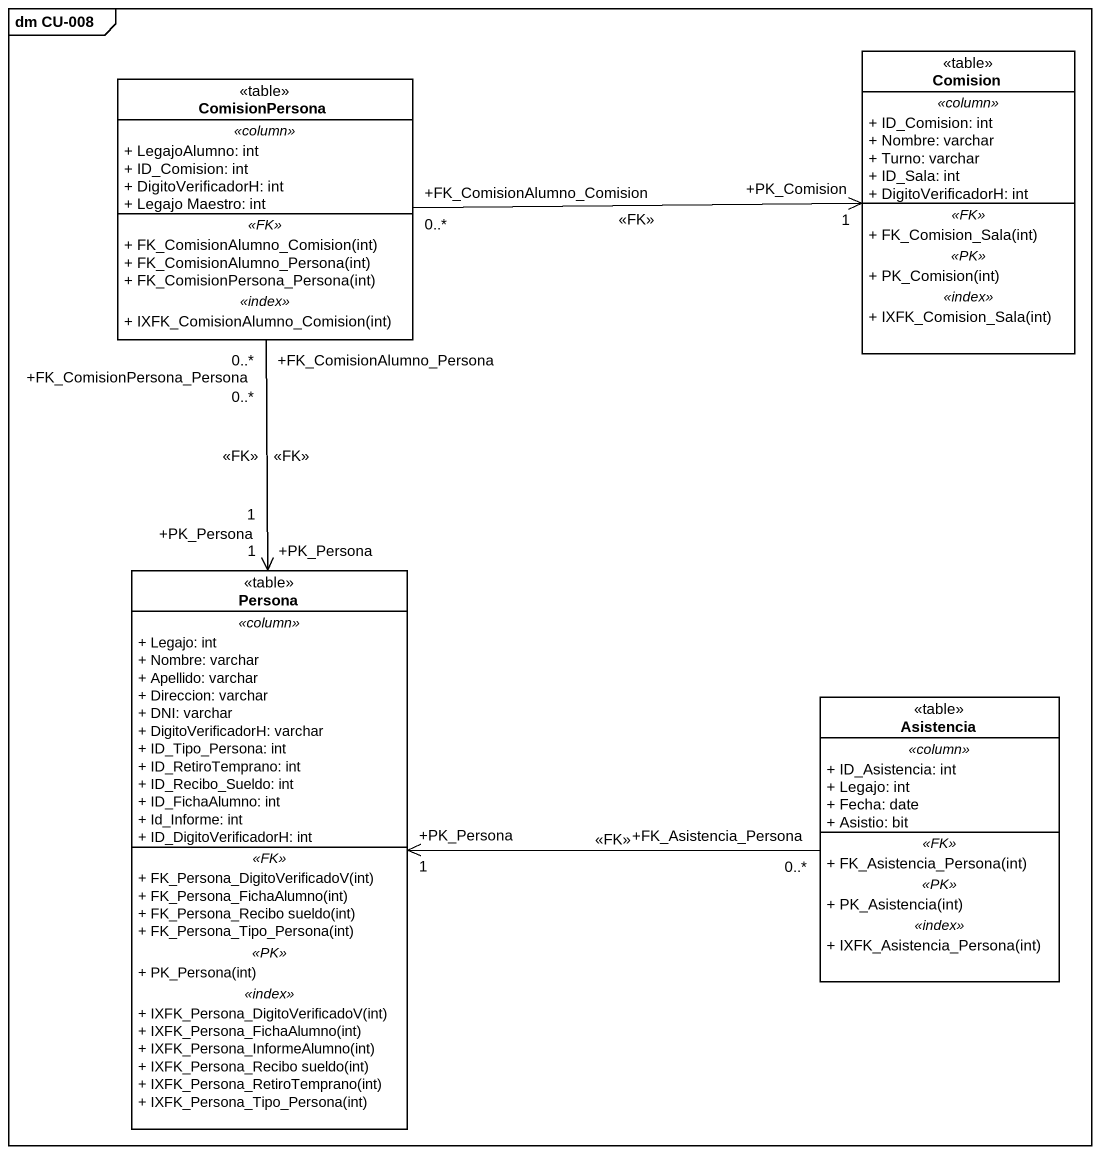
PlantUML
@startuml
mainframe dm CU-008
hide circle
hide empty members
skinparam classAttributeIconSize 0
class Comision <<table>> {
  .. <<column>> ..
  + ID_Comision: int
  + Nombre: varchar
  + Turno: varchar
  + ID_Sala: int
  + DigitoVerificadorH: int
  .. <<FK>> ..
  + FK_Comision_Sala(int)
  .. <<PK>> ..
  + PK_Comision(int)
  .. <<index>> ..
  + IXFK_Comision_Sala(int)
}
class ComisionPersona <<table>> {
  .. <<column>> ..
  + LegajoAlumno: int
  + ID_Comision: int
  + DigitoVerificadorH: int
  + Legajo Maestro: int
  .. <<FK>> ..
  + FK_ComisionAlumno_Comision(int)
  + FK_ComisionAlumno_Persona(int)
  + FK_ComisionPersona_Persona(int)
  .. <<index>> ..
  + IXFK_ComisionAlumno_Comision(int)
}
class Persona <<table>> {
  .. <<column>> ..
  + Legajo: int
  + Nombre: varchar
  + Apellido: varchar
  + Direccion: varchar
  + DNI: varchar
  + DigitoVerificadorH: varchar
  + ID_Tipo_Persona: int
  + ID_RetiroTemprano: int
  + ID_Recibo_Sueldo: int
  + ID_FichaAlumno: int
  + Id_Informe: int
  + ID_DigitoVerificadorH: int
  .. <<FK>> ..
  + FK_Persona_DigitoVerificadoV(int)
  + FK_Persona_FichaAlumno(int)
  + FK_Persona_Recibo sueldo(int)
  + FK_Persona_Tipo_Persona(int)
  .. <<PK>> ..
  + PK_Persona(int)
  .. <<index>> ..
  + IXFK_Persona_DigitoVerificadoV(int)
  + IXFK_Persona_FichaAlumno(int)
  + IXFK_Persona_InformeAlumno(int)
  + IXFK_Persona_Recibo sueldo(int)
  + IXFK_Persona_RetiroTemprano(int)
  + IXFK_Persona_Tipo_Persona(int)
}
class Asistencia <<table>> {
  .. <<column>> ..
  + ID_Asistencia: int
  + Legajo: int
  + Fecha: date
  + Asistio: bit
  .. <<FK>> ..
  + FK_Asistencia_Persona(int)
  .. <<PK>> ..
  + PK_Asistencia(int)
  .. <<index>> ..
  + IXFK_Asistencia_Persona(int)
}
ComisionPersona "+FK_ComisionAlumno_Comision\n0..*" -right-> "+PK_Comision\n1" Comision : <<FK>>
ComisionPersona "+FK_ComisionAlumno_Persona\n0..*" --> "+PK_Persona\n1" Persona : <<FK>>
ComisionPersona "+FK_ComisionPersona_Persona\n0..*" --> "+PK_Persona\n1" Persona : <<FK>>
Asistencia "+FK_Asistencia_Persona\n0..*" -left-> "+PK_Persona\n1" Persona : <<FK>>
@enduml
